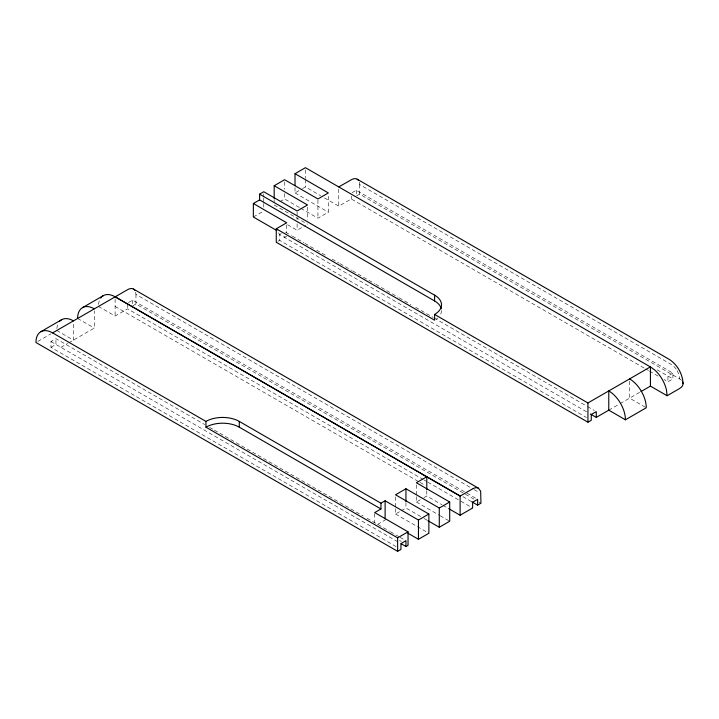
<?xml version="1.0" encoding="UTF-8"?>
<svg xmlns="http://www.w3.org/2000/svg" width="719" height="719" viewBox="0 0 719 719"><rect width="100%" height="100%" fill="white"/><g stroke="black" fill="none" stroke-linecap="round" stroke-linejoin="round"><path stroke-width="0.54" stroke-dasharray="3.6 2.7" d="M37.846 341.417L51.103 333.76M253.349 216.994L263.765 210.982M279.862 201.688L284.598 198.956L299.832 207.755M295.015 187.596L295.015 192.944L301.638 189.115M302.591 188.567L305.431 186.931L320.665 195.721M396.088 546.584L50.95 347.322L50.95 341.552L55.947 338.658L204.699 424.543M50.95 347.322L55.947 344.437L55.947 338.658M128.449 302.573L132.62 300.174L465.957 492.623M60.953 347.322L67.685 343.439M68.647 342.882L94.288 328.08L94.288 310.968M98.449 306.429L115.121 316.045L127.614 308.828L423.051 479.402M132.62 305.943L135.954 304.02L464.429 493.665M281.264 233.594L279.592 234.556L279.592 240.335L586.407 417.469M352.094 192.701L356.264 190.292L672.93 373.125L672.93 378.895L667.933 381.78L664.05 379.542M277.929 241.296L279.592 240.335M286.683 236.245L284.598 237.45L284.598 235.517M287.573 224.732L297.1 230.233L305.62 225.308M300.785 208.303L317.933 218.199L328.349 212.186L328.349 194.013M324.476 197.923L338.766 206.173L351.267 198.956L644.619 368.326M681.468 380.306A11.783 6.804 0 0 0 679.599 378.895L359.599 194.148L356.264 196.071L356.264 190.292M377.547 524.421L385.114 520.044M395.531 508.684L395.531 514.031L400.267 511.299M401.22 510.751L405.947 508.018L423.096 517.914M416.364 496.658L416.364 502.006L422.997 498.177M423.94 497.629L426.789 495.984L442.023 504.783M608.768 410.172L619.185 404.159M620.129 403.611L640.018 392.125M672.93 373.125L667.933 376.01L667.933 381.78M359.311 182.213L359.599 184.522L671.267 364.461A11.783 6.804 60 0 1 676.624 369.809M657.247 369.836L672.93 378.895M645.59 368.883L648.502 370.564M649.473 371.13L659.188 376.738M295.015 192.944L328.349 212.186M645.338 407.233L629.601 398.137L629.601 378.895M274.182 204.969L307.516 224.211M285.569 232.228L291.393 235.598M292.363 236.156L304.011 242.887M304.982 243.444L315.668 249.61M316.639 250.167L327.316 256.332M332.169 259.137L338.973 263.064M339.943 263.621L351.591 270.353M352.562 270.91L374.896 283.807M375.866 284.365L398.191 297.262M399.162 297.819L410.819 304.541M415.672 307.346L433.153 317.439M434.123 317.996L586.551 406.01M587.522 406.568L594.325 410.495M586.551 411.78L279.592 234.556L276.815 229.747M135.666 292.094L135.954 294.395L473.174 489.091M474.154 489.657L479.007 492.461M466.928 493.18L475.672 498.231M465.4 494.232L474.154 499.274M479.007 502.087L480.948 503.201M462.901 496.631L472.617 502.239M424.03 479.959L426.942 481.649M427.913 482.206L459.989 500.721M460.96 501.287L472.617 508.018M115.121 306.429L419.015 481.883M419.986 482.44L424.839 485.244M442.976 505.34L447.739 508.081M416.364 502.006L439.228 515.199M440.181 515.748L449.699 521.248M77.616 318.454L94.288 328.08M424.048 518.462L426.906 520.116M395.531 514.031L428.866 533.273M56.783 330.479L73.446 340.105L73.446 323.002M209.562 427.347L213.453 429.594M214.424 430.151L363.176 516.035M367.058 518.282L389.419 531.188M390.399 531.754L399.144 536.805M400.115 537.363L405.947 540.733M399.467 540.355L401.373 541.452M50.95 341.552L398.173 542.018M426.789 490.646L426.789 495.984M416.364 484.894L416.364 495.589M405.947 502.671L405.947 508.018M395.531 496.928L395.531 507.614M374.698 513.708L374.698 522.695M359.599 184.522L359.599 194.148M351.267 196.071L351.267 198.956M338.766 189.142L338.766 206.173M317.933 200.026L317.933 218.199M307.516 207.108L307.516 219.942M305.431 169.891L305.431 178.411M305.431 179.471L305.431 186.931M297.1 212.051L297.1 216.329M297.1 217.399L297.1 219.538M297.1 223.816L297.1 230.233M286.683 225.02L286.683 232.875M284.598 181.853L284.598 189.331M284.598 193.609L284.598 198.956M274.182 199.621L274.182 201.76M263.765 193.878L263.765 197.087M263.765 198.156L263.765 202.434M263.765 203.504L263.765 207.773M135.954 294.395L135.954 304.02M132.62 300.174L132.62 304.982M127.614 304.02L127.614 308.828M115.121 299.005L115.121 316.045M98.539 304.47A23.574 13.607 60 0 1 100.175 298.906M56.873 328.529A23.574 13.607 60 0 1 58.05 323.847M677.154 370.68A11.783 6.804 60 0 1 679.599 378.895M441.502 310.572A23.574 13.607 0 0 1 439.704 315.785M437.7 317.987A23.574 13.607 0 0 1 436.244 319.137"/><path stroke-width="1.08" d="M441.295 308.802A23.574 13.607 0 0 0 434.6 300.955L259.595 199.918L259.595 194.148L263.765 191.739L297.1 210.982L307.516 204.969L274.182 185.727L274.182 198.552M274.182 185.727L284.598 179.714L317.933 198.956L328.349 192.944L295.015 173.692L295.015 185.457M295.015 173.692L305.431 167.68L650.974 367.265L654.748 370.015A23.574 13.607 60 0 1 666.531 390.426L667.097 395.738L679.599 388.521A11.783 6.804 0 0 0 682.646 381.942M276.204 230.197L253.349 216.994L253.349 203.522L259.595 199.918M40.83 331.72L61.663 319.694M82.496 307.66L103.329 295.635M52.613 332.888L205.949 421.415A23.574 13.607 0 0 1 239.283 421.415L380.953 503.201L380.953 508.98L374.698 512.584L408.033 531.835L408.033 545.308L405.947 546.503L405.947 540.733L400.95 543.618L400.95 549.397L397.616 551.32L35.95 342.514A23.574 13.607 60 0 1 52.613 332.888L127.614 289.667A11.837 6.83 -60 0 1 133.509 289.056L478.512 488.246L480.669 491.275L480.948 503.201L477.623 505.133L471.79 501.763M590.443 414.018L596.267 417.388L596.267 411.61L591.261 414.495L591.261 420.273L587.935 422.197L276.267 242.258L276.267 228.786L286.683 222.773L253.349 203.522M380.953 503.201L385.114 500.801L418.449 520.044L428.866 514.031L428.866 533.273L418.449 539.286L407.979 533.237M427.859 520.664L439.282 527.261L449.699 521.248L449.699 502.006L439.282 508.018L405.947 488.767L395.531 494.789L428.866 514.031M259.595 194.148L434.6 295.176A23.574 13.607 0 0 1 434.6 314.428L587.935 402.955L650.434 366.87L650.434 386.112L667.097 395.738M596.267 417.388L608.768 410.172L625.431 419.788L646.264 407.763A23.574 13.607 60 0 0 629.601 378.895M640.962 391.576L650.434 386.112M205.949 421.415L205.949 427.185L397.616 537.848L408.033 531.835M448.692 508.639L460.115 515.235L472.617 508.018L472.617 502.239L477.623 499.354L477.623 505.133M338.766 186.931L351.267 179.795A11.837 6.83 -60 0 1 357.154 179.184L669.209 359.347C677.388 364.614 682.655 373.997 683.05 383.703M276.267 228.786L434.6 320.198L434.6 314.428M449.699 502.006L416.364 482.755L426.789 476.742L426.789 489.576M205.949 427.185A23.574 13.607 0 0 1 239.283 427.185L380.953 508.98M401.094 543.699L405.947 546.503M115.66 297.199L115.121 296.803A23.574 13.607 60 0 0 100.687 298.088M357.154 179.184L358.484 180.397M133.509 289.065L134.83 290.269M608.768 410.172L608.768 390.92A23.574 13.607 60 0 1 625.431 419.788M587.935 402.955L587.935 422.197M460.115 515.235L460.115 495.984L115.121 296.803L460.115 496.074L472.617 488.857A11.837 6.83 -60 0 1 478.512 488.246M439.282 508.018L439.282 527.261M434.6 295.176L434.6 300.955M418.449 520.044L418.449 539.286M405.947 488.767L405.947 501.601M397.616 537.848L397.616 551.32M385.114 500.801L385.114 518.974M239.283 421.415L239.283 427.185M59.587 321.411A23.574 13.607 60 0 1 73.446 320.863M77.616 318.454A23.574 13.607 60 0 1 94.288 308.828"/></g></svg>
